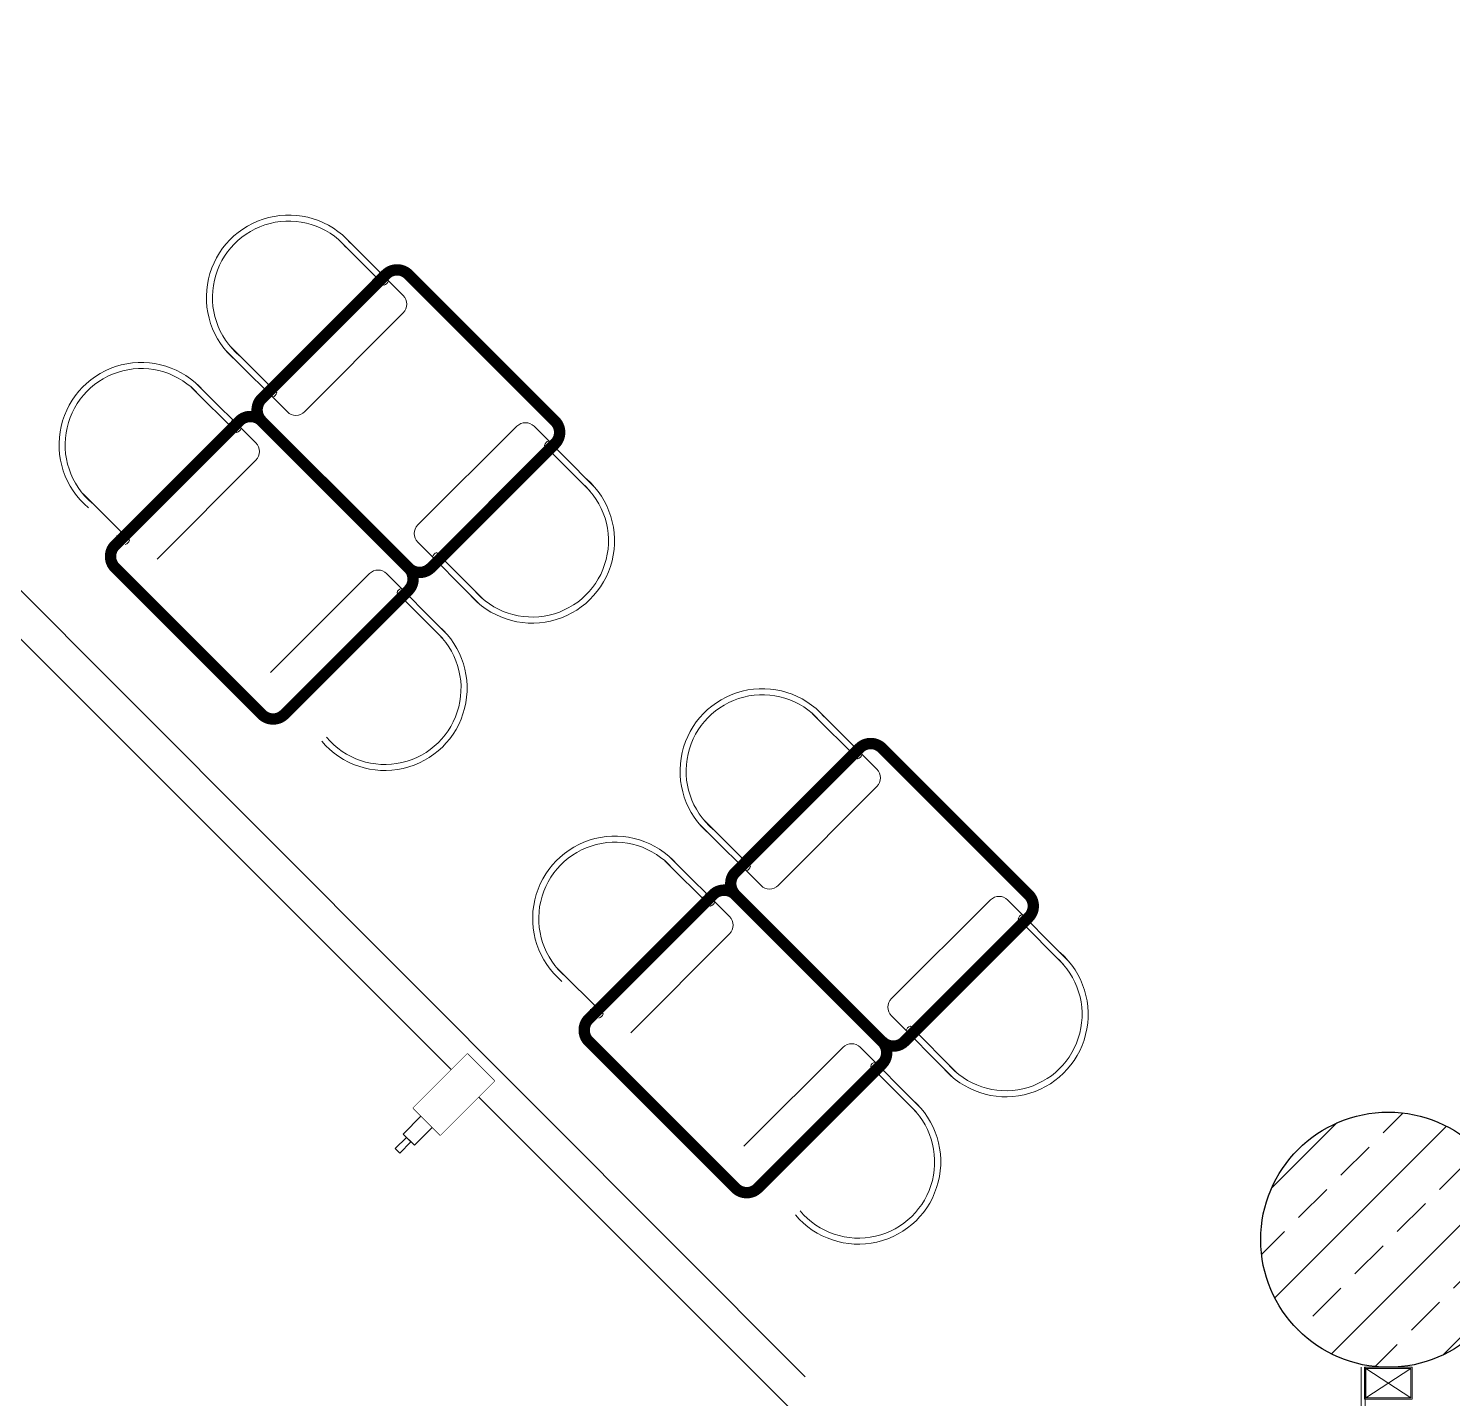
# Model space of a CAD drawing. Header units: centimetres. Extents: x -72470 to -43129, y -18750 to -16337.
# Drawn here: x -71696.1 to -71249.6, y -18001.6 to -17572.1 of the extents above; entities that cross this region are included whole.
import ezdxf

# ---------------------------------------------------------------- set-up
doc = ezdxf.new("R2010")
doc.units = ezdxf.units.CM
doc.header["$MEASUREMENT"] = 0
doc.layers.add('11-021_500-BLOK B-str_zemin_kat$0$2DKOLON', color=4, linetype='Continuous')
doc.layers.add('11-021_500-BLOK B-str_zemin_kat$0$2DTARAMA1', color=253, linetype='Continuous')
doc.layers.add('TEFRIS', color=30, linetype='Continuous', lineweight=9)
pattern_1 = [(45, (-428811.097, -192582.577), (-17.6776695, 17.6776695), []), (45, (-428793.42, -192582.577), (-17.6776695, 17.6776695), [12.5, -6.25])]

# ---------------------------------------------------------------- blocks, each defined once
blk = doc.blocks.new('DDDD')
at = {"layer": 'TEFRIS', "color": 0, "linetype": 'Continuous'}
for p, q in [((-75389.21, -9770.79), (-75389.18, -9770.77)), ((-75389.18, -9770.77), (-75389.21, -9770.79)), ((-75355.24, -9770.94), (-75340.98, -9785.15)), ((-75353.94, -9769.55), (-75335, -9788.42)), ((-75334.99, -9793.81), (-75365.94, -9824.88)), ((-75374.62, -9818.92), (-75389.19, -9804.4)), ((-75371.33, -9824.89), (-75390.6, -9805.69)), ((-75435.41, -9817.01), (-75435.38, -9816.98)), ((-75435.38, -9816.98), (-75435.41, -9817.01)), ((-75401.44, -9817.16), (-75387.18, -9831.37)), ((-75400.14, -9815.77), (-75381.2, -9834.64)), ((-75299.4, -9829.4), (-75330.45, -9860.36)), ((-75275.13, -9848.35), (-75294, -9829.41)), ((-75276.52, -9849.65), (-75290.73, -9835.39)), ((-75381.19, -9840.03), (-75412.14, -9871.1)), ((-75420.83, -9865.14), (-75435.4, -9850.62)), ((-75330.46, -9865.75), (-75311.27, -9885.01)), ((-75324.49, -9869.04), (-75309.97, -9883.61)), ((-75345.61, -9875.61), (-75376.67, -9906.57)), ((-75321.34, -9894.56), (-75340.21, -9875.62)), ((-75322.73, -9895.86), (-75336.94, -9881.6)), ((-75276.36, -9883.61), (-75276.34, -9883.59)), ((-75276.34, -9883.59), (-75276.36, -9883.61))]:
    blk.add_line(p, q, dxfattribs=at)
at = {"layer": 'TEFRIS', "color": 0, "linetype": 'Continuous', "const_width": 3.56}
for points in [[(-75287.42, -9834.87), (-75326.31, -9873.77, -0.414214), (-75333.38, -9873.77), (-75379.35, -9827.81, -0.414214), (-75379.35, -9820.74), (-75340.46, -9781.84, -0.414214), (-75333.39, -9781.84), (-75287.42, -9827.8, -0.414214)], [(-75333.38, -9880.84), (-75372.27, -9919.73, -0.414214), (-75379.34, -9919.73), (-75425.31, -9873.77, -0.414214), (-75425.31, -9866.7), (-75386.42, -9827.81, -0.414214), (-75379.35, -9827.81), (-75333.38, -9873.77, -0.414214)]]:
    blk.add_lwpolyline(points, format="xyb", close=True, dxfattribs=at)
at = {"layer": 'TEFRIS', "color": 0, "linetype": 'Continuous'}
for centre, radius, start, end in [((-75370.91, -9789), 25.81, 41.3071, 229.9107), ((-75370.91, -9789), 23.91, 41.3071, 229.9107), ((-75344.15, -9780.65), 1.87, 284.487, 345.7168), ((-75341.45, -9783.34), 1.87, 284.487, 345.7168), ((-75337.69, -9791.12), 3.81, 315.1019, 45.1019), ((-75417.11, -9835.22), 25.81, 41.3071, 229.9107), ((-75417.11, -9835.22), 23.91, 41.3071, 229.9107), ((-75379.14, -9815.76), 1.87, 284.487, 345.7168), ((-75376.44, -9818.46), 1.87, 284.487, 345.7168), ((-75368.64, -9822.19), 3.81, 225.1019, 315.1019), ((-75390.35, -9826.87), 1.87, 284.487, 345.7168), ((-75387.65, -9829.56), 1.87, 284.487, 345.7168), ((-75296.7, -9832.1), 3.81, 44.9074, 134.9074), ((-75383.89, -9837.34), 3.81, 315.1019, 45.1019), ((-75288.92, -9835.86), 1.87, 104.2925, 165.5223), ((-75286.23, -9838.56), 1.87, 104.2925, 165.5223), ((-75294.57, -9865.32), 25.81, 220.0986, 48.7021), ((-75294.57, -9865.32), 23.91, 220.0986, 48.7021), ((-75425.34, -9861.98), 1.87, 284.487, 345.7168), ((-75327.76, -9863.06), 3.81, 134.9074, 224.9074), ((-75422.64, -9864.67), 1.87, 284.487, 345.7168), ((-75324.03, -9870.85), 1.87, 104.2925, 165.5223), ((-75342.91, -9878.31), 3.81, 44.9074, 134.9074), ((-75321.34, -9873.55), 1.87, 104.2925, 165.5223), ((-75335.13, -9882.07), 1.87, 104.2925, 165.5223), ((-75332.44, -9884.77), 1.87, 104.2925, 165.5223), ((-75340.79, -9911.53), 25.81, 220.0986, 48.7021), ((-75340.79, -9911.53), 23.91, 220.0986, 48.7021)]:
    blk.add_arc(centre, radius, start, end, dxfattribs=at)

msp = doc.modelspace()

# ---------------------------------------------------------------- hatches: boundary and pattern name
at = {"layer": '11-021_500-BLOK B-str_zemin_kat$0$2DTARAMA1'}
h = msp.add_hatch(dxfattribs=at)
h.set_pattern_fill('ANSI33', color=256, scale=100)
h.set_pattern_definition(pattern_1)
edge = h.paths.add_edge_path()
edge.add_arc((-71269.76, -17951.81), 40, 0, 360)

# ---------------------------------------------------------------- linework, layer by layer
at = {"layer": '11-021_500-BLOK B-str_zemin_kat$0$2DKOLON', "linetype": 'Continuous'}
msp.add_circle((-71269.76, -17951.81), 40, dxfattribs=at)
at = {"layer": 'TEFRIS', "color": 0, "linetype": 'Continuous'}
for points in [[(-72312.76, -17149.22), (-71415.18, -18046.81)], [(-71278.24, -18046.81), (-71278.24, -17991.81)], [(-71276.99, -18045.56), (-71276.99, -17991.81)], [(-71276.86, -17992.21), (-71262.66, -18001.41)], [(-71262.66, -17992.21), (-71276.86, -18001.41)]]:
    msp.add_lwpolyline(points, dxfattribs=at)
for points in [[(-71550.02, -17902.06), (-71558.51, -17893.58), (-71575.48, -17910.55), (-71566.99, -17919.03)], [(-71551.44, -17902.06), (-71558.51, -17894.99), (-71574.06, -17910.55), (-71566.99, -17917.62)], [(-71569.47, -17916.56), (-71573, -17913.02), (-71578.66, -17918.68), (-71575.12, -17922.21)], [(-71576.18, -17921.15), (-71577.6, -17919.74), (-71581.13, -17923.27), (-71579.72, -17924.69)], [(-71277.26, -17991.81), (-71262.26, -17991.81), (-71262.26, -18001.81), (-71277.26, -18001.81)], [(-71262.66, -18001.41), (-71276.86, -18001.41), (-71276.86, -17992.21), (-71262.66, -17992.21)]]:
    msp.add_lwpolyline(points, close=True, dxfattribs=at)

# ---------------------------------------------------------------- block references
for p in [(3756.39, -7867.38), (3904.89, -8015.88)]:
    msp.add_blockref('DDDD', p, dxfattribs=at)

# ---------------------------------------------------------------- next in the draw order: wipeouts: each hides what was drawn before it
at = {"color": 0, "linetype": 'Continuous'}
msp.add_wipeout([(-71550.02, -17902.06), (-71566.99, -17919.03), (-71575.48, -17910.55), (-71558.51, -17893.58)], dxfattribs=at).dxf.layer = 'TEFRIS'

# ---------------------------------------------------------------- next in the draw order: linework, layer by layer
at = {"layer": 'TEFRIS', "color": 0, "linetype": 'Continuous'}
msp.add_lwpolyline([(-72312.76, -17149.22), (-71415.18, -18046.81)], dxfattribs=at)
for points in [[(-71550.02, -17902.06), (-71558.51, -17893.58), (-71575.48, -17910.55), (-71566.99, -17919.03)], [(-71551.44, -17902.06), (-71558.51, -17894.99), (-71574.06, -17910.55), (-71566.99, -17917.62)], [(-71569.47, -17916.56), (-71573, -17913.02), (-71578.66, -17918.68), (-71575.12, -17922.21)], [(-71576.18, -17921.15), (-71577.6, -17919.74), (-71581.13, -17923.27), (-71579.72, -17924.69)]]:
    msp.add_lwpolyline(points, close=True, dxfattribs=at)

# ---------------------------------------------------------------- next in the draw order: wipeouts: each hides what was drawn before it
at = {"color": 0, "linetype": 'Continuous'}
msp.add_wipeout([(-71550.02, -17902.06), (-71566.99, -17919.03), (-71575.48, -17910.55), (-71558.51, -17893.58)], dxfattribs=at).dxf.layer = 'TEFRIS'

# ---------------------------------------------------------------- next in the draw order: linework, layer by layer
at = {"layer": 'TEFRIS', "color": 0, "linetype": 'Continuous'}
msp.add_lwpolyline([(-72312.76, -17149.22), (-71415.18, -18046.81)], dxfattribs=at)
for points in [[(-71550.02, -17902.06), (-71558.51, -17893.58), (-71575.48, -17910.55), (-71566.99, -17919.03)], [(-71551.44, -17902.06), (-71558.51, -17894.99), (-71574.06, -17910.55), (-71566.99, -17917.62)], [(-71569.47, -17916.56), (-71573, -17913.02), (-71578.66, -17918.68), (-71575.12, -17922.21)], [(-71576.18, -17921.15), (-71577.6, -17919.74), (-71581.13, -17923.27), (-71579.72, -17924.69)]]:
    msp.add_lwpolyline(points, close=True, dxfattribs=at)

# ---------------------------------------------------------------- next in the draw order: wipeouts: each hides what was drawn before it
at = {"color": 0, "linetype": 'Continuous'}
msp.add_wipeout([(-71550.02, -17902.06), (-71566.99, -17919.03), (-71575.48, -17910.55), (-71558.51, -17893.58)], dxfattribs=at).dxf.layer = 'TEFRIS'

# ---------------------------------------------------------------- next in the draw order: linework, layer by layer
at = {"layer": 'TEFRIS', "color": 0, "linetype": 'Continuous'}
msp.add_lwpolyline([(-72312.76, -17149.22), (-71415.18, -18046.81)], dxfattribs=at)
for points in [[(-71550.02, -17902.06), (-71558.51, -17893.58), (-71575.48, -17910.55), (-71566.99, -17919.03)], [(-71551.44, -17902.06), (-71558.51, -17894.99), (-71574.06, -17910.55), (-71566.99, -17917.62)], [(-71569.47, -17916.56), (-71573, -17913.02), (-71578.66, -17918.68), (-71575.12, -17922.21)], [(-71576.18, -17921.15), (-71577.6, -17919.74), (-71581.13, -17923.27), (-71579.72, -17924.69)]]:
    msp.add_lwpolyline(points, close=True, dxfattribs=at)

# ---------------------------------------------------------------- next in the draw order: wipeouts: each hides what was drawn before it
at = {"color": 0, "linetype": 'Continuous'}
msp.add_wipeout([(-71550.02, -17902.06), (-71566.99, -17919.03), (-71575.48, -17910.55), (-71558.51, -17893.58)], dxfattribs=at).dxf.layer = 'TEFRIS'

# ---------------------------------------------------------------- next in the draw order: linework, layer by layer
at = {"layer": 'TEFRIS', "color": 0, "linetype": 'Continuous'}
msp.add_lwpolyline([(-72312.76, -17149.22), (-71415.18, -18046.81)], dxfattribs=at)
for points in [[(-71550.02, -17902.06), (-71558.51, -17893.58), (-71575.48, -17910.55), (-71566.99, -17919.03)], [(-71551.44, -17902.06), (-71558.51, -17894.99), (-71574.06, -17910.55), (-71566.99, -17917.62)], [(-71569.47, -17916.56), (-71573, -17913.02), (-71578.66, -17918.68), (-71575.12, -17922.21)], [(-71576.18, -17921.15), (-71577.6, -17919.74), (-71581.13, -17923.27), (-71579.72, -17924.69)]]:
    msp.add_lwpolyline(points, close=True, dxfattribs=at)

# ---------------------------------------------------------------- next in the draw order: wipeouts: each hides what was drawn before it
at = {"color": 0, "linetype": 'Continuous'}
msp.add_wipeout([(-71550.02, -17902.06), (-71566.99, -17919.03), (-71575.48, -17910.55), (-71558.51, -17893.58)], dxfattribs=at).dxf.layer = 'TEFRIS'

# ---------------------------------------------------------------- next in the draw order: linework, layer by layer
at = {"layer": 'TEFRIS', "color": 0, "linetype": 'Continuous'}
msp.add_lwpolyline([(-72312.76, -17149.22), (-71415.18, -18046.81)], dxfattribs=at)
for points in [[(-71550.02, -17902.06), (-71558.51, -17893.58), (-71575.48, -17910.55), (-71566.99, -17919.03)], [(-71551.44, -17902.06), (-71558.51, -17894.99), (-71574.06, -17910.55), (-71566.99, -17917.62)], [(-71569.47, -17916.56), (-71573, -17913.02), (-71578.66, -17918.68), (-71575.12, -17922.21)], [(-71576.18, -17921.15), (-71577.6, -17919.74), (-71581.13, -17923.27), (-71579.72, -17924.69)]]:
    msp.add_lwpolyline(points, close=True, dxfattribs=at)

# ---------------------------------------------------------------- next in the draw order: wipeouts: each hides what was drawn before it
at = {"color": 0, "linetype": 'Continuous'}
msp.add_wipeout([(-71550.02, -17902.06), (-71566.99, -17919.03), (-71575.48, -17910.55), (-71558.51, -17893.58)], dxfattribs=at).dxf.layer = 'TEFRIS'

# ---------------------------------------------------------------- next in the draw order: linework, layer by layer
at = {"layer": 'TEFRIS', "color": 0, "linetype": 'Continuous'}
msp.add_lwpolyline([(-72312.76, -17149.22), (-71415.18, -18046.81)], dxfattribs=at)
for points in [[(-71550.02, -17902.06), (-71558.51, -17893.58), (-71575.48, -17910.55), (-71566.99, -17919.03)], [(-71551.44, -17902.06), (-71558.51, -17894.99), (-71574.06, -17910.55), (-71566.99, -17917.62)], [(-71569.47, -17916.56), (-71573, -17913.02), (-71578.66, -17918.68), (-71575.12, -17922.21)], [(-71576.18, -17921.15), (-71577.6, -17919.74), (-71581.13, -17923.27), (-71579.72, -17924.69)]]:
    msp.add_lwpolyline(points, close=True, dxfattribs=at)

# ---------------------------------------------------------------- next in the draw order: wipeouts: each hides what was drawn before it
at = {"color": 0, "linetype": 'Continuous'}
msp.add_wipeout([(-71550.02, -17902.06), (-71566.99, -17919.03), (-71575.48, -17910.55), (-71558.51, -17893.58)], dxfattribs=at).dxf.layer = 'TEFRIS'

# ---------------------------------------------------------------- next in the draw order: linework, layer by layer
at = {"layer": 'TEFRIS', "color": 0, "linetype": 'Continuous'}
msp.add_lwpolyline([(-72312.76, -17149.22), (-71415.18, -18046.81)], dxfattribs=at)
for points in [[(-71550.02, -17902.06), (-71558.51, -17893.58), (-71575.48, -17910.55), (-71566.99, -17919.03)], [(-71551.44, -17902.06), (-71558.51, -17894.99), (-71574.06, -17910.55), (-71566.99, -17917.62)], [(-71569.47, -17916.56), (-71573, -17913.02), (-71578.66, -17918.68), (-71575.12, -17922.21)], [(-71576.18, -17921.15), (-71577.6, -17919.74), (-71581.13, -17923.27), (-71579.72, -17924.69)]]:
    msp.add_lwpolyline(points, close=True, dxfattribs=at)

# ---------------------------------------------------------------- next in the draw order: wipeouts: each hides what was drawn before it
at = {"color": 0, "linetype": 'Continuous'}
msp.add_wipeout([(-71550.02, -17902.06), (-71566.99, -17919.03), (-71575.48, -17910.55), (-71558.51, -17893.58)], dxfattribs=at).dxf.layer = 'TEFRIS'

# ---------------------------------------------------------------- next in the draw order: linework, layer by layer
at = {"layer": 'TEFRIS', "color": 0, "linetype": 'Continuous'}
msp.add_lwpolyline([(-72312.76, -17149.22), (-71415.18, -18046.81)], dxfattribs=at)
for points in [[(-71550.02, -17902.06), (-71558.51, -17893.58), (-71575.48, -17910.55), (-71566.99, -17919.03)], [(-71551.44, -17902.06), (-71558.51, -17894.99), (-71574.06, -17910.55), (-71566.99, -17917.62)], [(-71569.47, -17916.56), (-71573, -17913.02), (-71578.66, -17918.68), (-71575.12, -17922.21)], [(-71576.18, -17921.15), (-71577.6, -17919.74), (-71581.13, -17923.27), (-71579.72, -17924.69)]]:
    msp.add_lwpolyline(points, close=True, dxfattribs=at)

# ---------------------------------------------------------------- next in the draw order: wipeouts: each hides what was drawn before it
at = {"color": 0, "linetype": 'Continuous'}
msp.add_wipeout([(-71550.02, -17902.06), (-71566.99, -17919.03), (-71575.48, -17910.55), (-71558.51, -17893.58)], dxfattribs=at).dxf.layer = 'TEFRIS'

# ---------------------------------------------------------------- next in the draw order: linework, layer by layer
at = {"layer": 'TEFRIS', "color": 0, "linetype": 'Continuous'}
msp.add_lwpolyline([(-72312.76, -17149.22), (-71415.18, -18046.81)], dxfattribs=at)
for points in [[(-71550.02, -17902.06), (-71558.51, -17893.58), (-71575.48, -17910.55), (-71566.99, -17919.03)], [(-71551.44, -17902.06), (-71558.51, -17894.99), (-71574.06, -17910.55), (-71566.99, -17917.62)], [(-71569.47, -17916.56), (-71573, -17913.02), (-71578.66, -17918.68), (-71575.12, -17922.21)], [(-71576.18, -17921.15), (-71577.6, -17919.74), (-71581.13, -17923.27), (-71579.72, -17924.69)]]:
    msp.add_lwpolyline(points, close=True, dxfattribs=at)

# ---------------------------------------------------------------- next in the draw order: wipeouts: each hides what was drawn before it
at = {"color": 0, "linetype": 'Continuous'}
msp.add_wipeout([(-71550.02, -17902.06), (-71566.99, -17919.03), (-71575.48, -17910.55), (-71558.51, -17893.58)], dxfattribs=at).dxf.layer = 'TEFRIS'

# ---------------------------------------------------------------- next in the draw order: linework, layer by layer
at = {"layer": 'TEFRIS', "color": 0, "linetype": 'Continuous'}
msp.add_lwpolyline([(-72312.76, -17149.22), (-71415.18, -18046.81)], dxfattribs=at)
for points in [[(-71550.02, -17902.06), (-71558.51, -17893.58), (-71575.48, -17910.55), (-71566.99, -17919.03)], [(-71551.44, -17902.06), (-71558.51, -17894.99), (-71574.06, -17910.55), (-71566.99, -17917.62)], [(-71569.47, -17916.56), (-71573, -17913.02), (-71578.66, -17918.68), (-71575.12, -17922.21)], [(-71576.18, -17921.15), (-71577.6, -17919.74), (-71581.13, -17923.27), (-71579.72, -17924.69)]]:
    msp.add_lwpolyline(points, close=True, dxfattribs=at)

# ---------------------------------------------------------------- next in the draw order: wipeouts: each hides what was drawn before it
at = {"color": 0, "linetype": 'Continuous'}
msp.add_wipeout([(-71550.02, -17902.06), (-71566.99, -17919.03), (-71575.48, -17910.55), (-71558.51, -17893.58)], dxfattribs=at).dxf.layer = 'TEFRIS'

# ---------------------------------------------------------------- next in the draw order: linework, layer by layer
at = {"layer": 'TEFRIS', "color": 0, "linetype": 'Continuous'}
msp.add_lwpolyline([(-72312.76, -17149.22), (-71415.18, -18046.81)], dxfattribs=at)
for points in [[(-71550.02, -17902.06), (-71558.51, -17893.58), (-71575.48, -17910.55), (-71566.99, -17919.03)], [(-71551.44, -17902.06), (-71558.51, -17894.99), (-71574.06, -17910.55), (-71566.99, -17917.62)], [(-71569.47, -17916.56), (-71573, -17913.02), (-71578.66, -17918.68), (-71575.12, -17922.21)], [(-71576.18, -17921.15), (-71577.6, -17919.74), (-71581.13, -17923.27), (-71579.72, -17924.69)]]:
    msp.add_lwpolyline(points, close=True, dxfattribs=at)

# ---------------------------------------------------------------- next in the draw order: wipeouts: each hides what was drawn before it
at = {"color": 0, "linetype": 'Continuous'}
msp.add_wipeout([(-71550.02, -17902.06), (-71566.99, -17919.03), (-71575.48, -17910.55), (-71558.51, -17893.58)], dxfattribs=at).dxf.layer = 'TEFRIS'

# ---------------------------------------------------------------- next in the draw order: linework, layer by layer
at = {"layer": 'TEFRIS', "color": 0, "linetype": 'Continuous'}
msp.add_lwpolyline([(-72312.76, -17149.22), (-71415.18, -18046.81)], dxfattribs=at)
for points in [[(-71550.02, -17902.06), (-71558.51, -17893.58), (-71575.48, -17910.55), (-71566.99, -17919.03)], [(-71551.44, -17902.06), (-71558.51, -17894.99), (-71574.06, -17910.55), (-71566.99, -17917.62)], [(-71569.47, -17916.56), (-71573, -17913.02), (-71578.66, -17918.68), (-71575.12, -17922.21)], [(-71576.18, -17921.15), (-71577.6, -17919.74), (-71581.13, -17923.27), (-71579.72, -17924.69)]]:
    msp.add_lwpolyline(points, close=True, dxfattribs=at)

# ---------------------------------------------------------------- next in the draw order: wipeouts: each hides what was drawn before it
at = {"color": 0, "linetype": 'Continuous'}
msp.add_wipeout([(-71550.02, -17902.06), (-71566.99, -17919.03), (-71575.48, -17910.55), (-71558.51, -17893.58)], dxfattribs=at).dxf.layer = 'TEFRIS'

# ---------------------------------------------------------------- next in the draw order: linework, layer by layer
at = {"layer": 'TEFRIS', "color": 0, "linetype": 'Continuous'}
msp.add_lwpolyline([(-72312.76, -17149.22), (-71415.18, -18046.81)], dxfattribs=at)
for points in [[(-71550.02, -17902.06), (-71558.51, -17893.58), (-71575.48, -17910.55), (-71566.99, -17919.03)], [(-71551.44, -17902.06), (-71558.51, -17894.99), (-71574.06, -17910.55), (-71566.99, -17917.62)], [(-71569.47, -17916.56), (-71573, -17913.02), (-71578.66, -17918.68), (-71575.12, -17922.21)], [(-71576.18, -17921.15), (-71577.6, -17919.74), (-71581.13, -17923.27), (-71579.72, -17924.69)]]:
    msp.add_lwpolyline(points, close=True, dxfattribs=at)

# ---------------------------------------------------------------- next in the draw order: wipeouts: each hides what was drawn before it
at = {"color": 0, "linetype": 'Continuous'}
msp.add_wipeout([(-71550.02, -17902.06), (-71566.99, -17919.03), (-71575.48, -17910.55), (-71558.51, -17893.58)], dxfattribs=at).dxf.layer = 'TEFRIS'

# ---------------------------------------------------------------- next in the draw order: linework, layer by layer
at = {"layer": 'TEFRIS', "color": 0, "linetype": 'Continuous'}
msp.add_lwpolyline([(-72312.76, -17149.22), (-71415.18, -18046.81)], dxfattribs=at)
for points in [[(-71550.02, -17902.06), (-71558.51, -17893.58), (-71575.48, -17910.55), (-71566.99, -17919.03)], [(-71551.44, -17902.06), (-71558.51, -17894.99), (-71574.06, -17910.55), (-71566.99, -17917.62)], [(-71569.47, -17916.56), (-71573, -17913.02), (-71578.66, -17918.68), (-71575.12, -17922.21)], [(-71576.18, -17921.15), (-71577.6, -17919.74), (-71581.13, -17923.27), (-71579.72, -17924.69)]]:
    msp.add_lwpolyline(points, close=True, dxfattribs=at)

# ---------------------------------------------------------------- next in the draw order: wipeouts: each hides what was drawn before it
at = {"color": 0, "linetype": 'Continuous'}
msp.add_wipeout([(-71550.02, -17902.06), (-71566.99, -17919.03), (-71575.48, -17910.55), (-71558.51, -17893.58)], dxfattribs=at).dxf.layer = 'TEFRIS'

# ---------------------------------------------------------------- next in the draw order: linework, layer by layer
at = {"layer": 'TEFRIS', "color": 0, "linetype": 'Continuous'}
msp.add_lwpolyline([(-72312.76, -17149.22), (-71415.18, -18046.81)], dxfattribs=at)
for points in [[(-71550.02, -17902.06), (-71558.51, -17893.58), (-71575.48, -17910.55), (-71566.99, -17919.03)], [(-71551.44, -17902.06), (-71558.51, -17894.99), (-71574.06, -17910.55), (-71566.99, -17917.62)], [(-71569.47, -17916.56), (-71573, -17913.02), (-71578.66, -17918.68), (-71575.12, -17922.21)], [(-71576.18, -17921.15), (-71577.6, -17919.74), (-71581.13, -17923.27), (-71579.72, -17924.69)]]:
    msp.add_lwpolyline(points, close=True, dxfattribs=at)

# ---------------------------------------------------------------- next in the draw order: wipeouts: each hides what was drawn before it
at = {"color": 0, "linetype": 'Continuous'}
msp.add_wipeout([(-71550.02, -17902.06), (-71566.99, -17919.03), (-71575.48, -17910.55), (-71558.51, -17893.58)], dxfattribs=at).dxf.layer = 'TEFRIS'

# ---------------------------------------------------------------- next in the draw order: linework, layer by layer
at = {"layer": 'TEFRIS', "color": 0, "linetype": 'Continuous'}
msp.add_lwpolyline([(-72312.76, -17149.22), (-71415.18, -18046.81)], dxfattribs=at)
for points in [[(-71550.02, -17902.06), (-71558.51, -17893.58), (-71575.48, -17910.55), (-71566.99, -17919.03)], [(-71551.44, -17902.06), (-71558.51, -17894.99), (-71574.06, -17910.55), (-71566.99, -17917.62)], [(-71569.47, -17916.56), (-71573, -17913.02), (-71578.66, -17918.68), (-71575.12, -17922.21)], [(-71576.18, -17921.15), (-71577.6, -17919.74), (-71581.13, -17923.27), (-71579.72, -17924.69)]]:
    msp.add_lwpolyline(points, close=True, dxfattribs=at)

# ---------------------------------------------------------------- next in the draw order: wipeouts: each hides what was drawn before it
at = {"color": 0, "linetype": 'Continuous'}
msp.add_wipeout([(-71550.02, -17902.06), (-71566.99, -17919.03), (-71575.48, -17910.55), (-71558.51, -17893.58)], dxfattribs=at).dxf.layer = 'TEFRIS'

# ---------------------------------------------------------------- next in the draw order: linework, layer by layer
at = {"layer": 'TEFRIS', "color": 0, "linetype": 'Continuous'}
msp.add_lwpolyline([(-72312.76, -17149.22), (-71415.18, -18046.81)], dxfattribs=at)
for points in [[(-71550.02, -17902.06), (-71558.51, -17893.58), (-71575.48, -17910.55), (-71566.99, -17919.03)], [(-71551.44, -17902.06), (-71558.51, -17894.99), (-71574.06, -17910.55), (-71566.99, -17917.62)], [(-71569.47, -17916.56), (-71573, -17913.02), (-71578.66, -17918.68), (-71575.12, -17922.21)], [(-71576.18, -17921.15), (-71577.6, -17919.74), (-71581.13, -17923.27), (-71579.72, -17924.69)]]:
    msp.add_lwpolyline(points, close=True, dxfattribs=at)

# ---------------------------------------------------------------- next in the draw order: wipeouts: each hides what was drawn before it
at = {"color": 0, "linetype": 'Continuous'}
msp.add_wipeout([(-71550.02, -17902.06), (-71566.99, -17919.03), (-71575.48, -17910.55), (-71558.51, -17893.58)], dxfattribs=at).dxf.layer = 'TEFRIS'

# ---------------------------------------------------------------- next in the draw order: linework, layer by layer
at = {"layer": 'TEFRIS', "color": 0, "linetype": 'Continuous'}
msp.add_lwpolyline([(-72312.76, -17149.22), (-71415.18, -18046.81)], dxfattribs=at)
for points in [[(-71550.02, -17902.06), (-71558.51, -17893.58), (-71575.48, -17910.55), (-71566.99, -17919.03)], [(-71551.44, -17902.06), (-71558.51, -17894.99), (-71574.06, -17910.55), (-71566.99, -17917.62)], [(-71569.47, -17916.56), (-71573, -17913.02), (-71578.66, -17918.68), (-71575.12, -17922.21)], [(-71576.18, -17921.15), (-71577.6, -17919.74), (-71581.13, -17923.27), (-71579.72, -17924.69)]]:
    msp.add_lwpolyline(points, close=True, dxfattribs=at)

# ---------------------------------------------------------------- next in the draw order: wipeouts: each hides what was drawn before it
at = {"color": 0, "linetype": 'Continuous'}
msp.add_wipeout([(-71550.02, -17902.06), (-71566.99, -17919.03), (-71575.48, -17910.55), (-71558.51, -17893.58)], dxfattribs=at).dxf.layer = 'TEFRIS'

# ---------------------------------------------------------------- next in the draw order: linework, layer by layer
at = {"layer": 'TEFRIS', "color": 0, "linetype": 'Continuous'}
msp.add_lwpolyline([(-72312.76, -17149.22), (-71415.18, -18046.81)], dxfattribs=at)
for points in [[(-71550.02, -17902.06), (-71558.51, -17893.58), (-71575.48, -17910.55), (-71566.99, -17919.03)], [(-71551.44, -17902.06), (-71558.51, -17894.99), (-71574.06, -17910.55), (-71566.99, -17917.62)], [(-71569.47, -17916.56), (-71573, -17913.02), (-71578.66, -17918.68), (-71575.12, -17922.21)], [(-71576.18, -17921.15), (-71577.6, -17919.74), (-71581.13, -17923.27), (-71579.72, -17924.69)]]:
    msp.add_lwpolyline(points, close=True, dxfattribs=at)

# ---------------------------------------------------------------- next in the draw order: wipeouts: each hides what was drawn before it
at = {"color": 0, "linetype": 'Continuous'}
msp.add_wipeout([(-71550.02, -17902.06), (-71566.99, -17919.03), (-71575.48, -17910.55), (-71558.51, -17893.58)], dxfattribs=at).dxf.layer = 'TEFRIS'

# ---------------------------------------------------------------- next in the draw order: linework, layer by layer
at = {"layer": 'TEFRIS', "color": 0, "linetype": 'Continuous'}
msp.add_lwpolyline([(-72312.76, -17149.22), (-71415.18, -18046.81)], dxfattribs=at)
for points in [[(-71550.02, -17902.06), (-71558.51, -17893.58), (-71575.48, -17910.55), (-71566.99, -17919.03)], [(-71551.44, -17902.06), (-71558.51, -17894.99), (-71574.06, -17910.55), (-71566.99, -17917.62)], [(-71569.47, -17916.56), (-71573, -17913.02), (-71578.66, -17918.68), (-71575.12, -17922.21)], [(-71576.18, -17921.15), (-71577.6, -17919.74), (-71581.13, -17923.27), (-71579.72, -17924.69)]]:
    msp.add_lwpolyline(points, close=True, dxfattribs=at)

# ---------------------------------------------------------------- next in the draw order: wipeouts: each hides what was drawn before it
at = {"color": 0, "linetype": 'Continuous'}
msp.add_wipeout([(-71550.02, -17902.06), (-71566.99, -17919.03), (-71575.48, -17910.55), (-71558.51, -17893.58)], dxfattribs=at).dxf.layer = 'TEFRIS'

# ---------------------------------------------------------------- next in the draw order: linework, layer by layer
at = {"layer": 'TEFRIS', "color": 0, "linetype": 'Continuous'}
msp.add_lwpolyline([(-72312.76, -17149.22), (-71415.18, -18046.81)], dxfattribs=at)
for points in [[(-71550.02, -17902.06), (-71558.51, -17893.58), (-71575.48, -17910.55), (-71566.99, -17919.03)], [(-71551.44, -17902.06), (-71558.51, -17894.99), (-71574.06, -17910.55), (-71566.99, -17917.62)], [(-71569.47, -17916.56), (-71573, -17913.02), (-71578.66, -17918.68), (-71575.12, -17922.21)], [(-71576.18, -17921.15), (-71577.6, -17919.74), (-71581.13, -17923.27), (-71579.72, -17924.69)]]:
    msp.add_lwpolyline(points, close=True, dxfattribs=at)

# ---------------------------------------------------------------- next in the draw order: wipeouts: each hides what was drawn before it
at = {"color": 0, "linetype": 'Continuous'}
msp.add_wipeout([(-71550.02, -17902.06), (-71566.99, -17919.03), (-71575.48, -17910.55), (-71558.51, -17893.58)], dxfattribs=at).dxf.layer = 'TEFRIS'

# ---------------------------------------------------------------- next in the draw order: linework, layer by layer
at = {"layer": 'TEFRIS', "color": 0, "linetype": 'Continuous'}
msp.add_lwpolyline([(-72312.76, -17149.22), (-71415.18, -18046.81)], dxfattribs=at)
for points in [[(-71550.02, -17902.06), (-71558.51, -17893.58), (-71575.48, -17910.55), (-71566.99, -17919.03)], [(-71551.44, -17902.06), (-71558.51, -17894.99), (-71574.06, -17910.55), (-71566.99, -17917.62)], [(-71569.47, -17916.56), (-71573, -17913.02), (-71578.66, -17918.68), (-71575.12, -17922.21)], [(-71576.18, -17921.15), (-71577.6, -17919.74), (-71581.13, -17923.27), (-71579.72, -17924.69)]]:
    msp.add_lwpolyline(points, close=True, dxfattribs=at)

# ---------------------------------------------------------------- next in the draw order: wipeouts: each hides what was drawn before it
at = {"color": 0, "linetype": 'Continuous'}
msp.add_wipeout([(-71550.02, -17902.06), (-71566.99, -17919.03), (-71575.48, -17910.55), (-71558.51, -17893.58)], dxfattribs=at).dxf.layer = 'TEFRIS'

# ---------------------------------------------------------------- next in the draw order: linework, layer by layer
at = {"layer": 'TEFRIS', "color": 0, "linetype": 'Continuous'}
msp.add_lwpolyline([(-72312.76, -17149.22), (-71415.18, -18046.81)], dxfattribs=at)
for points in [[(-71550.02, -17902.06), (-71558.51, -17893.58), (-71575.48, -17910.55), (-71566.99, -17919.03)], [(-71551.44, -17902.06), (-71558.51, -17894.99), (-71574.06, -17910.55), (-71566.99, -17917.62)], [(-71569.47, -17916.56), (-71573, -17913.02), (-71578.66, -17918.68), (-71575.12, -17922.21)], [(-71576.18, -17921.15), (-71577.6, -17919.74), (-71581.13, -17923.27), (-71579.72, -17924.69)]]:
    msp.add_lwpolyline(points, close=True, dxfattribs=at)

# ---------------------------------------------------------------- next in the draw order: wipeouts: each hides what was drawn before it
at = {"color": 0, "linetype": 'Continuous'}
msp.add_wipeout([(-71550.02, -17902.06), (-71566.99, -17919.03), (-71575.48, -17910.55), (-71558.51, -17893.58)], dxfattribs=at).dxf.layer = 'TEFRIS'

# ---------------------------------------------------------------- next in the draw order: linework, layer by layer
at = {"layer": 'TEFRIS', "color": 0, "linetype": 'Continuous'}
msp.add_lwpolyline([(-72312.76, -17149.22), (-71415.18, -18046.81)], dxfattribs=at)
for points in [[(-71550.02, -17902.06), (-71558.51, -17893.58), (-71575.48, -17910.55), (-71566.99, -17919.03)], [(-71551.44, -17902.06), (-71558.51, -17894.99), (-71574.06, -17910.55), (-71566.99, -17917.62)], [(-71569.47, -17916.56), (-71573, -17913.02), (-71578.66, -17918.68), (-71575.12, -17922.21)], [(-71576.18, -17921.15), (-71577.6, -17919.74), (-71581.13, -17923.27), (-71579.72, -17924.69)]]:
    msp.add_lwpolyline(points, close=True, dxfattribs=at)

# ---------------------------------------------------------------- next in the draw order: wipeouts: each hides what was drawn before it
at = {"color": 0, "linetype": 'Continuous'}
msp.add_wipeout([(-71550.02, -17902.06), (-71566.99, -17919.03), (-71575.48, -17910.55), (-71558.51, -17893.58)], dxfattribs=at).dxf.layer = 'TEFRIS'

# ---------------------------------------------------------------- next in the draw order: hatches: boundary and pattern name
at = {"layer": '11-021_500-BLOK B-str_zemin_kat$0$2DTARAMA1'}
h = msp.add_hatch(dxfattribs=at)
h.set_pattern_fill('ANSI33', color=256, scale=100)
h.set_pattern_definition(pattern_1)
edge = h.paths.add_edge_path()
edge.add_arc((-68749.76, -17111.81), 40, 0, 360)
edge = h.paths.add_edge_path()
edge.add_arc((-69589.76, -17111.81), 40, 0, 360)
edge = h.paths.add_edge_path()
edge.add_arc((-70429.76, -17111.81), 40, 0, 360)
edge = h.paths.add_edge_path()
edge.add_arc((-71269.76, -17111.81), 40, 0, 360)
h.paths.add_polyline_path([(-70137.29, -16946.14), (-69963.53, -16946.14), (-69963.53, -16900.19), (-70137.29, -16900.19)], flags=9)
h.paths.add_polyline_path([(-69284.08, -16946.17), (-69110.31, -16946.17), (-69110.31, -16900.19), (-69284.08, -16900.19)], flags=9)
h.paths.add_polyline_path([(-70977.29, -16946.17), (-70822.17, -16946.17), (-70822.17, -16900.19), (-70977.29, -16900.19)], flags=9)
edge = h.paths.add_edge_path()
edge.add_arc((-72109.76, -17111.81), 40, 0, 360)
edge = h.paths.add_edge_path()
edge.add_arc((-70429.76, -17951.81), 40, 0, 360)
edge = h.paths.add_edge_path()
edge.add_arc((-69589.76, -17951.81), 40, 0, 360)
edge = h.paths.add_edge_path()
edge.add_arc((-68749.76, -17951.81), 40, 0, 360)

# ---------------------------------------------------------------- next in the draw order: linework, layer by layer
at = {"layer": 'TEFRIS', "color": 0, "linetype": 'Continuous'}
msp.add_line((-71762.36, -17684.32), (-71452.57, -17994.84), dxfattribs=at)

doc.saveas('drawing.dxf')
